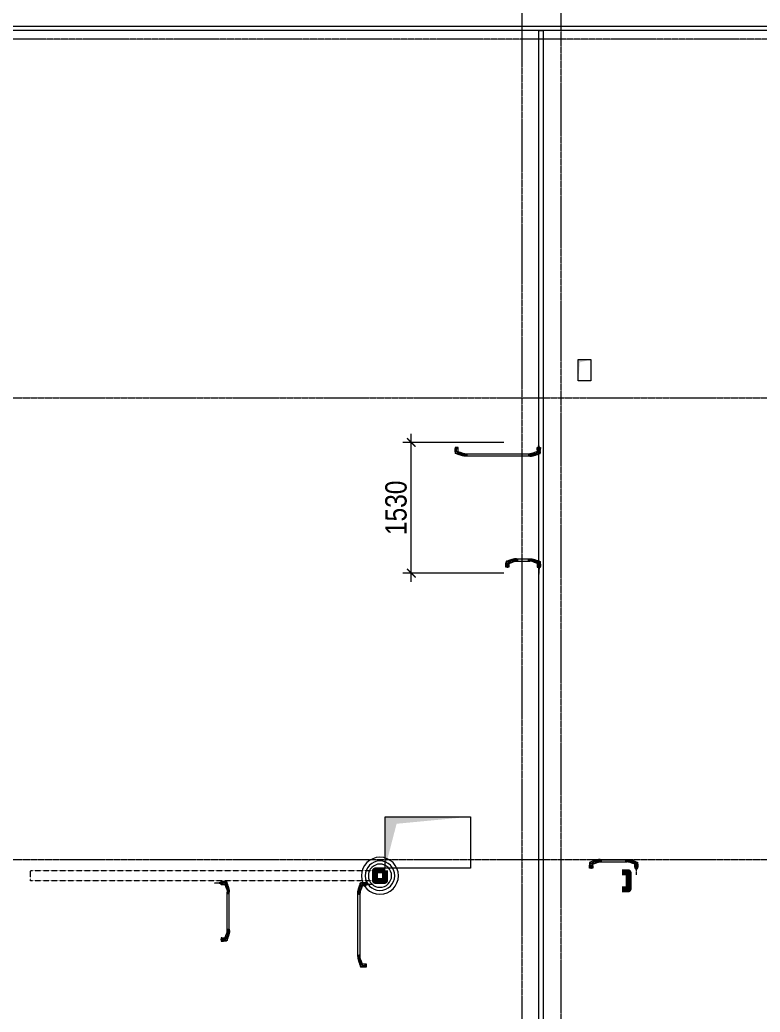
# Model space of a CAD drawing. Header units: millimetres. Extents: x -231292 to 573618, y -153144 to 564035.
# Drawn here: x -182050 to -173385, y 244309 to 255920 of the extents above; entities that cross this region are included whole.
import ezdxf

# ---------------------------------------------------------------- set-up
doc = ezdxf.new("R2010")
doc.units = ezdxf.units.MM
for name, pattern in [('( Hidden )', [0.375, 0.25, -0.125]), ('CENTER2', [28.575, 19.05, -3.175, 3.175, -3.175]), ('CENTERLINE', [30, 12, -1.5, 3, -1.5, 12]), ('HIDDEN', [9.525, 6.35, -3.175])]:
    doc.linetypes.add(name, pattern=pattern)
doc.layers.get('0').update_dxf_attribs({"color": 250})
doc.layers.get('Defpoints').update_dxf_attribs({"color": 250})
for name, color, linetype, lineweight in [('АР_Двери_внутренние_антипаника', 250, 'Continuous', 0), ('АР_Колонны', 250, 'Continuous', 35), ('АР_Стены кирпич_над проемом', 250, 'Continuous', 20), ('ВК_Шахты', 5, 'Continuous', 9), ('ДШ_КР', 130, 'Continuous', 35), ('КМ_Фахверки', 250, 'Continuous', 80), ('ОВ_Шахты_блок 4.1', 250, 'Continuous', 5), ('РД_Оси_100', 250, 'Continuous', 0)]:
    doc.layers.add(name, color=color, linetype=linetype, lineweight=lineweight)
doc.layers.add('АР_Делит', color=250, linetype='Continuous', lineweight=0, plot=False)
doc.styles.add('style1', font='ARIALN.TTF')
doc.dimstyles.new('Dim100_ареал', dxfattribs={"dimscale": 100, "dimtxt": 2.5, "dimasz": 1, "dimexe": 1, "dimexo": 1, "dimgap": 0.5, "dimtad": 1, "dimzin": 12, "dimdsep": 46, "dimtxsty": 'style1', "dimblk": 'ARCHTICK', "dimcen": 1, "dimdle": 1, "dimclrd": 256, "dimclre": 256, "dimaunit": 1, "dimadec": 0, "dimazin": 3, "dimtfac": 1, "dimtmove": 1, "dimatfit": 3, "dimldrblk": 'OPEN30', "dimfxl": 2, "dimfxlon": 1, "dimtolj": 1, "dimtzin": 0, "dimlwd": 9, "dimlwe": 9, "dimarcsym": 0})

# ---------------------------------------------------------------- blocks, each defined once
blk = doc.blocks.new('СОШ_2200_АР_ОСИ_М100_28.05.24')
at = {"layer": 'РД_Оси_100', "linetype": 'CENTER2'}
for p, q in [((-5954.958, 96300), (119910, 96300)), ((-5954.958, 90900), (119910, 90900))]:
    blk.add_line(p, q, dxfattribs=at)
for points in [[(45530, 139938.679), (45600, 139538.679), (45600, -6163.457)], [(46060, -6163.105), (46060, 139538.679), (46130, 139938.679)], [(119910, 100350), (119410, 100500), (-5454.958, 100500), (-5954.958, 100350)]]:
    blk.add_lwpolyline(points, dxfattribs=at)
blk = doc.blocks.new('otv')
at = {"linetype": 'Continuous'}
blk.add_lwpolyline([(0, -1), (0, 0), (1, 0), (1, -1)], close=True, dxfattribs=at)
blk.add_solid([(0, -1), (0, 0), (0.135, -0.137), (1, 0)], dxfattribs=at)
blk = doc.blocks.new('Ф_пеноблок 200')
at = {"layer": 'КМ_Фахверки'}
blk.add_lwpolyline([(0, -75), (0, 0), (200, 0), (200, -75)], dxfattribs=at)
blk = doc.blocks.new('_ArchTick')
at = {"color": 0, "linetype": 'ByBlock', "const_width": 0.15}
blk.add_lwpolyline([(-0.5, -0.5), (0.5, 0.5)], dxfattribs=at)
blk = doc.blocks.new('*D717')
at = {"layer": 'Defpoints', "color": 0, "transparency": 16777216}
for p in [(-177468, 250975), (-176285, 250975), (-176285, 249445)]:
    blk.add_point(p, dxfattribs=at)
at = {"layer": 'АР_Делит', "lineweight": 9, "transparency": 16777216}
for p, q in [((-177468, 249345), (-177468, 251075)), ((-176385, 250975), (-177568, 250975)), ((-176385, 249445), (-177568, 249445))]:
    blk.add_line(p, q, dxfattribs=at)
at = {"layer": 'АР_Делит', "lineweight": 9, "transparency": 16777216, "xscale": 100, "yscale": 100, "zscale": 100}
for p, rotation in [((-177468, 250975), 90), ((-177468, 249445), 270)]:
    blk.add_blockref('_ArchTick', p, dxfattribs=dict(at, rotation=rotation))
at = {"layer": 'АР_Делит', "color": 0, "transparency": 16777216, "insert": (-177646, 250210), "char_height": 250, "attachment_point": 5, "rotation": 90, "style": 'style1'}
blk.add_mtext('\\A1;1530', dxfattribs=at)
blk = doc.blocks.new('_Open30')
at = {"color": 0, "linetype": 'ByBlock', "lineweight": -2}
for p, q in [((-1, 0.27), (0, 0)), ((0, 0), (-1, -0.27)), ((0, 0), (-1, 0))]:
    blk.add_line(p, q, dxfattribs=at)
blk = doc.blocks.new('UUNEW01NEW00')
at = {"layer": 'АР_Двери_внутренние_антипаника', "color": 1, "linetype": 'Continuous'}
for p, q in [((-9.3, 0.2), (-14.4, -1.5)), ((-9.2, 0.8), (-9.3, 0.2)), ((-9.3, -0.1), (-9.3, 0.2)), ((-9.2, 0.2), (-9.3, 0.2)), ((-9.1, 1), (-9.2, 0.8)), ((-8.9, 0.5), (-9.2, 0.2)), ((-9.1, 19.3), (-8.9, 19.4)), ((-9.1, 19.3), (-9, 18.8)), ((-9, 1.2), (-9.1, 1)), ((-9, 18.8), (-8.8, 18.6)), ((-8.8, 1.3), (-9, 1.2)), ((-8.9, 19.4), (-8.5, 19.5)), ((-8.7, 0.8), (-8.9, 0.5)), ((-8.8, 18.6), (-8.6, 18.4)), ((-8.6, 0.9), (-8.7, 0.8)), ((-8.6, 18.4), (-8.4, 18.2)), ((-8.6, 1), (-8.6, 0.9)), ((-8.5, 1), (-8.6, 1)), ((-8.5, 19.5), (-8.2, 19.5)), ((-8.4, 0.8), (-8.5, 1.5)), ((-8.4, 1.3), (-8.5, 1)), ((-8.4, 18.2), (-8.1, 18.1)), ((-8.4, 1.4), (-8.4, 0.4)), ((-8.3, 0.5), (-8.4, 0.8)), ((-8.4, 0.4), (-8.4, -0.4)), ((-8.4, 0.4), (-8.3, 0.4)), ((-8.1, 0.2), (-8.3, 0.5)), ((-8.2, 19.5), (-7.8, 19.6)), ((-8.1, 18.1), (-7.6, 18)), ((-7.8, 0.1), (-8.1, 0.2)), ((-7.8, 19.6), (-7.5, 19.6)), ((-7.4, 0), (-7.8, 0.1)), ((-7.5, 18.3), (-7.6, 18.2)), ((-7.6, 18.2), (-7.6, 18)), ((-7.6, 18), (-7.6, 16.2)), ((-7.6, 16.2), (-7.6, 14.1)), ((-7.6, 14.1), (-7.6, 12.2)), ((-7.6, 12.2), (-7.6, 9.8)), ((-7.6, 9.8), (-7.6, 7.8)), ((-7.6, 7.8), (-7.6, 6.2)), ((-7.6, 6.2), (-7.6, 4.7)), ((-7.6, 4.7), (-7.5, 3.2)), ((-7.5, 19.6), (-7.1, 19.6)), ((-7.4, 18.3), (-7.5, 18.3)), ((-7.5, 3.2), (-7.5, 1.6)), ((-7.5, 1.6), (-7.4, 0)), ((-7.5, 0), (-7.5, 0)), ((-7.5, 0), (-7.3, 0)), ((-7.3, 18.3), (-7.4, 18.3)), ((-7.4, 0), (7.4, 0)), ((-7.2, 18.3), (-7.3, 18.3)), ((-7.3, 0), (7.3, 0)), ((-7.1, 18.3), (-7.2, 18.3)), ((-7.1, 24), (-7.1, 19.6)), ((-7.1, 19.6), (7.1, 19.6)), ((-7.1, 19.6), (-7.1, 18.3)), ((7.1, 18.3), (-7.1, 18.3)), ((-3.5, 16), (-4.6, 16.4)), ((-4.6, 16.4), (-4.6, 16.3)), ((-3.5, 15.9), (-4.6, 16.3)), ((-4.6, 16.3), (-3.8, 14.8)), ((-3.8, 14.8), (-3.3, 14.8)), ((-3, 14.7), (-3.8, 14.7)), ((-3.8, 14.7), (-3.8, 14.6)), ((-3, 14.6), (-3.8, 14.6)), ((-3.8, 14.6), (-3.8, 13.7)), ((-3.8, 13.7), (-3, 13.7)), ((-3.3, 14.8), (-3.6, 15.5)), ((-3.6, 15.5), (-2.7, 15.3)), ((-3.3, 14.9), (-3.6, 15.5)), ((-2.3, 15.7), (-3.5, 16)), ((-2.3, 15.6), (-3.5, 15.9)), ((-3.1, 14.4), (-3.4, 14.4)), ((-3.4, 14.4), (-3.4, 13.9)), ((-3.4, 14), (-3.1, 14)), ((-3.4, 13.9), (-3.1, 13.9)), ((-3.3, 14.9), (-3.3, 14.8)), ((-3, 14.4), (-3.1, 14.4)), ((-3.1, 14), (-3.1, 13.9)), ((-3.1, 14), (-3, 14)), ((-3.1, 13.9), (-3, 13.9)), ((-3, 14.7), (-3, 14.6)), ((-2.9, 14.7), (-3, 14.7)), ((-2.9, 14.6), (-3, 14.6)), ((-2.9, 14.4), (-3, 14.4)), ((-3, 14.4), (-3, 14.4)), ((-3, 14.4), (-3, 14.4)), ((-3, 14), (-3, 14)), ((-3, 14), (-3, 14)), ((-3, 14), (-2.9, 14)), ((-3, 13.9), (-3, 13.9)), ((-3, 13.9), (-3, 13.9)), ((-3, 13.9), (-2.9, 13.9)), ((-3, 13.7), (-2.9, 13.7)), ((-2.8, 14.7), (-2.9, 14.7)), ((-2.9, 14.7), (-2.9, 14.7)), ((-2.8, 14.5), (-2.9, 14.6)), ((-2.9, 14.6), (-2.9, 14.6)), ((-2.9, 14.3), (-2.9, 14.4)), ((-2.9, 14.3), (-2.9, 14.3)), ((-2.9, 14.3), (-2.9, 14.3)), ((-2.9, 14.3), (-2.9, 14.3)), ((-2.9, 14), (-2.9, 14.3)), ((-2.9, 14.1), (-2.9, 14)), ((-2.9, 14), (-2.9, 14.1)), ((-2.9, 14.1), (-2.9, 14.1)), ((-2.9, 14.1), (-2.9, 14.1)), ((-2.9, 14.1), (-2.9, 14.1)), ((-2.9, 14), (-2.9, 14)), ((-2.9, 13.9), (-2.9, 14)), ((-2.9, 14), (-2.9, 14)), ((-2.9, 14), (-2.9, 14)), ((-2.9, 13.9), (-2.9, 13.9)), ((-2.9, 13.9), (-2.9, 13.9)), ((-2.9, 13.7), (-2.8, 13.7)), ((-2.7, 14.6), (-2.8, 14.7)), ((-2.7, 14.5), (-2.8, 14.5)), ((-2.8, 13.7), (-2.8, 13.8)), ((-2.8, 13.8), (-2.7, 13.8)), ((-2.7, 15.3), (-1.7, 15.1)), ((-2.6, 14.6), (-2.7, 14.6)), ((-2.6, 14.5), (-2.7, 14.5)), ((-2.7, 13.8), (-2.6, 13.8)), ((-2.6, 14.5), (-2.6, 14.6)), ((-2.6, 14.6), (-2.6, 14.6)), ((-2.6, 14.4), (-2.6, 14.5)), ((-2.5, 14.5), (-2.6, 14.5)), ((-2.5, 14.4), (-2.6, 14.4)), ((-2.6, 14.4), (-2.6, 14.4)), ((-2.6, 13.8), (-2.6, 13.9)), ((-2.6, 13.9), (-2.5, 13.9)), ((-2.5, 14.4), (-2.5, 14.5)), ((-2.5, 14.4), (-2.5, 14.3)), ((-2.5, 14.3), (-2.5, 14.4)), ((-2.5, 14), (-2.5, 14.3)), ((-2.5, 13.9), (-2.5, 14)), ((-1, 15.5), (-2.3, 15.7)), ((-1, 15.4), (-2.3, 15.6)), ((-2.2, 14.5), (-2.3, 14.5)), ((-2.3, 14.5), (-2.3, 14.4)), ((-2.3, 14.4), (-2.3, 14.3)), ((-2.2, 14.4), (-2.3, 14.4)), ((-2.3, 14.4), (-2.3, 14.3)), ((-2.3, 14.3), (-2.3, 14)), ((-2.3, 14), (-2.3, 13.9)), ((-2.3, 13.9), (-2.3, 13.9)), ((-2.3, 13.9), (-2.2, 13.8)), ((-2.1, 14.6), (-2.2, 14.6)), ((-2.2, 14.6), (-2.2, 14.5)), ((-2.1, 14.5), (-2.2, 14.5)), ((-2.2, 14.5), (-2.2, 14.4)), ((-2.2, 13.8), (-2.2, 13.8)), ((-2.2, 13.8), (-2.1, 13.8)), ((-2, 14.7), (-2.1, 14.6)), ((-2, 14.6), (-2.1, 14.5)), ((-2.1, 14.6), (-2.1, 14.6)), ((-2.1, 14.5), (-2.1, 14.5)), ((-2.1, 13.8), (-2, 13.7)), ((-1.9, 14.7), (-2, 14.7)), ((-1.9, 14.6), (-2, 14.6)), ((-2, 13.7), (-2, 13.7)), ((-2, 13.7), (-1.9, 13.7)), ((-1.8, 14.7), (-1.9, 14.7)), ((-1.8, 14.6), (-1.9, 14.6)), ((-1.8, 14.4), (-1.9, 14.4)), ((-1.9, 14.4), (-1.9, 14.3)), ((-1.9, 14.3), (-1.9, 14)), ((-1.9, 14.3), (-1.9, 14.3)), ((-1.9, 14.3), (-1.9, 14.3)), ((-1.9, 14.3), (-1.9, 14.3)), ((-1.9, 14.1), (-1.9, 14.1)), ((-1.9, 14.1), (-1.9, 14.1)), ((-1.9, 14.1), (-1.9, 14.1)), ((-1.9, 14.1), (-1.8, 14)), ((-1.9, 14), (-1.9, 14)), ((-1.9, 14), (-1.9, 14)), ((-1.9, 14), (-1.9, 13.9)), ((-1.9, 13.9), (-1.8, 13.9)), ((-1.9, 13.7), (-1.8, 13.7)), ((-1.8, 14.7), (-1.8, 14.6)), ((-1.5, 14.7), (-1.8, 14.7)), ((-1.5, 14.6), (-1.8, 14.6)), ((-1.7, 14.4), (-1.8, 14.4)), ((-1.8, 14.4), (-1.8, 14.4)), ((-1.8, 14.4), (-1.8, 14.4)), ((-1.8, 14), (-1.8, 14)), ((-1.8, 14), (-1.8, 14)), ((-1.8, 14), (-1.7, 14)), ((-1.8, 13.9), (-1.8, 13.9)), ((-1.8, 13.9), (-1.8, 13.9)), ((-1.8, 13.9), (-1.7, 13.9)), ((-1.8, 13.7), (-1.5, 13.7)), ((-1.7, 15.1), (-0.7, 15)), ((-1.7, 14.4), (-1.7, 14.4)), ((-1.6, 14.4), (-1.7, 14.4)), ((-1.7, 14), (-1.7, 13.9)), ((-1.7, 14), (-1.7, 14)), ((-1.7, 14), (-1.6, 14)), ((-1.7, 13.9), (-1.6, 13.9)), ((-1.7, 13.9), (-1.7, 13.9)), ((-1.5, 14.4), (-1.6, 14.4)), ((-1.6, 14.4), (-1.6, 14.4)), ((-1.6, 14), (-1.6, 13.9)), ((-1.6, 14), (-1.6, 14)), ((-1.6, 14), (-1.5, 14)), ((-1.6, 13.9), (-1.6, 13.9)), ((-1.6, 13.9), (-1.5, 13.9)), ((-1.5, 14.7), (-1.5, 14.6)), ((-1.4, 14.7), (-1.5, 14.7)), ((-1.4, 14.6), (-1.5, 14.6)), ((-1.4, 14.3), (-1.5, 14.4)), ((-1.5, 14.4), (-1.5, 14.4)), ((-1.5, 14.4), (-1.5, 14.4)), ((-1.5, 14), (-1.4, 14.1)), ((-1.5, 14), (-1.5, 14)), ((-1.5, 14), (-1.5, 14)), ((-1.5, 14), (-1.5, 14)), ((-1.5, 13.9), (-1.5, 13.9)), ((-1.5, 13.9), (-1.5, 13.9)), ((-1.5, 13.9), (-1.5, 13.9)), ((-1.5, 13.9), (-1.4, 13.9)), ((-1.5, 13.7), (-1.4, 13.7)), ((-1.3, 14.7), (-1.4, 14.7)), ((-1.3, 14.6), (-1.4, 14.6)), ((-1.4, 14.3), (-1.4, 14.3)), ((-1.4, 14.3), (-1.4, 14.3)), ((-1.4, 14.3), (-1.4, 14.3)), ((-1.4, 14), (-1.4, 14.3)), ((-1.4, 14.1), (-1.4, 14)), ((-1.4, 14.1), (-1.4, 14.1)), ((-1.4, 14.1), (-1.4, 14.1)), ((-1.4, 14.1), (-1.4, 14.1)), ((-1.4, 13.9), (-1.4, 14)), ((-1.4, 14), (-1.4, 14)), ((-1.4, 14), (-1.4, 14)), ((-1.4, 13.7), (-1.3, 13.7)), ((-1.2, 14.6), (-1.3, 14.7)), ((-1.3, 14.7), (-1.3, 14.7)), ((-1.3, 14.5), (-1.3, 14.6)), ((-1.2, 14.5), (-1.3, 14.5)), ((-1.3, 13.7), (-1.2, 13.8)), ((-1.1, 14.6), (-1.2, 14.6)), ((-1.1, 14.5), (-1.2, 14.5)), ((-1.2, 13.8), (-1.2, 13.8)), ((-1.2, 13.8), (-1.1, 13.8)), ((-1.1, 14.5), (-1.1, 14.6)), ((-1.1, 14.6), (-1.1, 14.6)), ((-1.1, 14.4), (-1.1, 14.5)), ((-1, 14.5), (-1.1, 14.5)), ((-1, 14.4), (-1.1, 14.4)), ((-1.1, 14.4), (-1.1, 14.4)), ((-1.1, 13.8), (-1.1, 13.9)), ((-1.1, 13.9), (-1, 13.9)), ((0, 16.5), (-1, 15.5)), ((0, 16.4), (-1, 15.4)), ((-1, 15.5), (-1, 15.4)), ((-1, 14.4), (-1, 14.5)), ((-1, 14.3), (-1, 14.4)), ((-1, 14.4), (-1, 14.3)), ((-1, 14), (-1, 14.3)), ((-1, 13.9), (-1, 14)), ((0, 14.7), (-0.8, 14.7)), ((-0.8, 14.7), (-0.8, 14.6)), ((0, 14.6), (-0.8, 14.6)), ((-0.8, 14.6), (-0.8, 13.7)), ((-0.8, 13.7), (-0.4, 13.7)), ((-0.7, 15), (0, 15.7)), ((-0.1, 14.4), (-0.4, 14.4)), ((-0.4, 14.4), (-0.4, 14.2)), ((-0.4, 14.3), (-0.1, 14.3)), ((-0.4, 14.2), (-0.1, 14.2)), ((-0.4, 14.1), (-0.2, 14.1)), ((-0.4, 13.7), (-0.4, 14.1)), ((-0.2, 14.1), (0, 13.7)), ((0, 14.4), (-0.1, 14.4)), ((-0.1, 14.4), (-0.1, 14.4)), ((-0.1, 14.4), (-0.1, 14.4)), ((-0.1, 14.3), (-0.1, 14.2)), ((-0.1, 14.3), (-0.1, 14.3)), ((-0.1, 14.3), (-0.1, 14.3)), ((-0.1, 14.3), (0, 14.3)), ((-0.1, 14.2), (-0.1, 14.2)), ((-0.1, 14.2), (-0.1, 14.2)), ((-0.1, 14.2), (0, 14.2)), ((0, 16.5), (0, 16.4)), ((1, 15.5), (0, 16.5)), ((1, 15.4), (0, 16.4)), ((0, 15.7), (0.7, 15)), ((0, 14.7), (0, 14.6)), ((0.1, 14.7), (0, 14.7)), ((0.1, 14.6), (0, 14.6)), ((0, 14.3), (0, 14.4)), ((0, 14.4), (0, 14.4)), ((0, 14.3), (0, 14.4)), ((0, 14.4), (0, 14.4)), ((0, 14.4), (0, 14.4)), ((0, 14.4), (0, 14.4)), ((0, 14.4), (0, 14.4)), ((0, 14.3), (0, 14.3)), ((0, 14.3), (0, 14.3)), ((0, 14.3), (0, 14.3)), ((0, 14.2), (0, 14.3)), ((0, 14.3), (0, 14.3)), ((0, 14.3), (0, 14.3)), ((0, 14.3), (0, 14.3)), ((0, 14.2), (0, 14.2)), ((0, 14.2), (0, 14.2)), ((0, 13.7), (0.5, 13.7)), ((0.2, 14.7), (0.1, 14.7)), ((0.2, 14.6), (0.1, 14.6)), ((0.3, 14.6), (0.2, 14.7)), ((0.2, 14.7), (0.2, 14.7)), ((0.2, 14.5), (0.2, 14.6)), ((0.3, 14.5), (0.2, 14.5)), ((0.5, 13.7), (0.2, 14.1)), ((0.2, 14.1), (0.3, 14.1)), ((0.4, 14.6), (0.3, 14.6)), ((0.4, 14.5), (0.3, 14.5)), ((0.3, 14.1), (0.4, 14.2)), ((0.3, 14.1), (0.3, 14.1)), ((0.5, 13.8), (0.3, 14.1)), ((0.4, 14.5), (0.4, 14.6)), ((0.4, 14.6), (0.4, 14.6)), ((0.4, 14.4), (0.4, 14.5)), ((0.4, 14.4), (0.4, 14.5)), ((0.4, 14.5), (0.4, 14.5)), ((0.4, 14.3), (0.4, 14.4)), ((0.4, 14.4), (0.4, 14.4)), ((0.4, 14.4), (0.4, 14.4)), ((0.4, 14.2), (0.4, 14.3)), ((0.4, 14.3), (0.4, 14.3)), ((0.4, 14.2), (0.4, 14.2)), ((0.5, 13.8), (0.5, 13.7)), ((0.7, 15), (1.7, 15.1)), ((0.7, 14.7), (0.7, 14.6)), ((1.4, 14.7), (0.7, 14.7)), ((1.4, 14.6), (0.7, 14.6)), ((0.7, 14.6), (0.7, 13.7)), ((0.7, 13.7), (1.1, 13.7)), ((2.3, 15.7), (1, 15.5)), ((2.3, 15.6), (1, 15.4)), ((1, 15.5), (1, 15.4)), ((1.1, 13.7), (1.1, 14.3)), ((1.1, 14.3), (1.2, 14.3)), ((1.2, 14.3), (1.5, 13.7)), ((1.4, 14.7), (1.4, 14.6)), ((1.6, 14.2), (1.4, 14.7)), ((1.6, 14.1), (1.4, 14.6)), ((1.5, 13.7), (1.8, 13.7)), ((1.6, 14.2), (1.6, 14.1)), ((1.7, 14.2), (1.6, 14.2)), ((1.7, 14.1), (1.6, 14.1)), ((1.7, 15.1), (2.7, 15.3)), ((1.9, 14.7), (1.7, 14.2)), ((1.9, 14.6), (1.7, 14.1)), ((1.7, 14.2), (1.7, 14.1)), ((1.8, 13.7), (2, 14.3)), ((1.9, 14.7), (1.9, 14.6)), ((2.5, 14.7), (1.9, 14.7)), ((2.5, 14.6), (1.9, 14.6)), ((2, 14.3), (2.2, 14.3)), ((2.2, 14.3), (2.2, 13.7)), ((2.2, 13.7), (2.5, 13.7)), ((3.5, 16), (2.3, 15.7)), ((3.5, 15.9), (2.3, 15.6)), ((2.5, 14.7), (2.5, 14.6)), ((2.5, 13.7), (2.5, 14.6)), ((2.7, 15.3), (3.6, 15.5)), ((3.1, 14.7), (2.7, 13.8)), ((3.1, 14.6), (2.7, 13.7)), ((2.7, 13.8), (2.7, 13.7)), ((2.7, 13.7), (3.2, 13.7)), ((3.1, 14.7), (3.1, 14.6)), ((3.9, 14.7), (3.1, 14.7)), ((3.9, 14.6), (3.1, 14.6)), ((3.2, 13.7), (3.2, 13.9)), ((3.2, 13.9), (3.8, 13.9)), ((3.6, 15.5), (3.3, 14.8)), ((3.6, 15.5), (3.3, 14.9)), ((3.3, 14.9), (3.3, 14.8)), ((3.3, 14.8), (3.8, 14.8)), ((3.4, 14.3), (3.3, 14)), ((3.3, 14.1), (3.7, 14.1)), ((3.3, 14), (3.7, 14)), ((3.6, 14.3), (3.4, 14.3)), ((4.6, 16.4), (3.5, 16)), ((4.6, 16.3), (3.5, 15.9)), ((3.7, 14), (3.6, 14.3)), ((3.8, 14.8), (4.6, 16.3)), ((3.8, 13.9), (3.8, 13.7)), ((3.8, 13.7), (4.2, 13.7)), ((3.9, 14.7), (3.9, 14.6)), ((4.2, 13.8), (3.9, 14.7)), ((4.2, 13.7), (3.9, 14.6)), ((4.2, 13.8), (4.2, 13.7)), ((4.6, 16.4), (4.6, 16.3)), ((6.7, -9.4), (7.3, 0)), ((7.1, 19.6), (7.1, 24)), ((7.1, 19.6), (7.1, 18.3)), ((7.1, 19.6), (7.5, 19.6)), ((7.2, 18.3), (7.1, 18.3)), ((7.3, 18.3), (7.2, 18.3)), ((7.5, 18.3), (7.3, 18.3)), ((7.4, 0), (7.5, 2)), ((7.8, 0.1), (7.4, 0)), ((7.5, 19.6), (7.8, 19.6)), ((7.6, 18.2), (7.5, 18.3)), ((7.5, 2), (7.6, 4)), ((7.6, 18), (7.6, 18.2)), ((7.6, 18), (8.1, 18.1)), ((7.6, 16.2), (7.6, 18)), ((7.6, 14.2), (7.6, 16.2)), ((7.6, 12.3), (7.6, 14.2)), ((7.6, 9.9), (7.6, 12.3)), ((7.6, 8), (7.6, 9.9)), ((7.6, 5.9), (7.6, 8)), ((7.6, 4), (7.6, 5.9)), ((7.8, 19.6), (8.2, 19.5)), ((8.1, 0.2), (7.8, 0.1)), ((8.1, 18.1), (8.4, 18.2)), ((8.3, 0.5), (8.1, 0.2)), ((8.2, 19.5), (8.5, 19.5)), ((8.4, 0.8), (8.3, 0.5)), ((8.4, 18.2), (8.6, 18.4)), ((8.5, 19.5), (8.9, 19.4)), ((8.6, 18.4), (8.8, 18.6)), ((8.8, 18.6), (9, 18.8)), ((8.9, 19.4), (9.1, 19.3)), ((9, 18.8), (9.1, 19.3)), ((-52.5, -11.9), (-52.5, -19.8)), ((-52.5, -19.8), (-52.5, -25.1)), ((-52.5, -25.1), (-47.5, -25.1)), ((-47.5, -11.9), (-47.5, -19.8)), ((-47.5, -11.9), (-47.5, -11.9)), ((-47.5, -19.8), (-46, -19.6)), ((-45.9, -19.8), (-47.5, -19.8)), ((-47.5, -19.8), (-47.5, -25.1)), ((-46, -19.6), (-44.5, -19.2)), ((-44.3, -19.8), (-45.9, -19.8)), ((-43.1, -11.4), (-44.5, -11.6)), ((-44.5, -19.2), (-42.9, -18.5)), ((-42.5, -19.7), (-44.3, -19.8)), ((-41.6, -11.2), (-43.1, -11.4)), ((-42.9, -18.5), (-41.3, -17.7)), ((-40.6, -19.6), (-42.5, -19.7)), ((-39.3, -10.7), (-41.6, -11.2)), ((-41.3, -17.7), (-39, -16.7)), ((-37.8, -19.2), (-40.6, -19.6)), ((-36.7, -9.9), (-39.3, -10.7)), ((-39, -16.7), (-36.4, -15.7)), ((-34.9, -18.5), (-37.8, -19.2)), ((-33.8, -8.9), (-36.7, -9.9)), ((-36.4, -15.7), (-33.5, -14.5)), ((-31.9, -17.6), (-34.9, -18.5)), ((-30.7, -7.7), (-33.8, -8.9)), ((-33.5, -14.5), (-30.3, -13.4)), ((-28.7, -16.6), (-31.9, -17.6)), ((-27.2, -6.3), (-30.7, -7.7)), ((-30.3, -13.4), (-26.8, -12.1)), ((-25.2, -15.3), (-28.7, -16.6)), ((-23.3, -4.8), (-27.2, -6.3)), ((-26.8, -12.1), (-22.9, -10.9)), ((-21.4, -13.9), (-25.2, -15.3)), ((-19.1, -3.2), (-23.3, -4.8)), ((-22.9, -10.9), (-18.7, -9.6)), ((-17.3, -12.4), (-21.4, -13.9)), ((-14.4, -1.5), (-19.1, -3.2)), ((-18.7, -9.6), (-14, -8.2)), ((-12.8, -10.8), (-17.3, -12.4)), ((-14, -8.2), (-8.8, -6.6)), ((-7.8, -9.1), (-12.8, -10.8)), ((-9, -3.8), (-9.3, -0.1)), ((-8.8, -6.6), (-9, -3.8)), ((-8.8, -6.6), (-8.8, -6.6)), ((-8.8, -7.3), (-8.8, -6.6)), ((-8.8, -6.6), (-8.7, -6.6)), ((-8.5, -8.1), (-8.8, -7.3)), ((-8.7, -6.6), (-8.6, -6.6)), ((-8.6, -6.6), (-8.4, -6.7)), ((-8.2, -8.7), (-8.5, -8.1)), ((-8.4, -0.4), (-8.3, -0.9)), ((-8.4, -6.7), (-8.1, -6.7)), ((-8.3, -0.9), (-8.3, -1.1)), ((-8.3, -1.1), (-8.3, -1.1)), ((-8.3, -1.2), (-8.2, -1.2)), ((-8.2, -1.2), (-8.2, -1.2)), ((-8.2, -1.2), (-8.2, -1.5)), ((-8.2, -1.5), (-8.2, -1.5)), ((-7.8, -9.1), (-8.2, -8.7)), ((-8.1, -6.7), (-8, -6.6)), ((-8, -7.1), (-8.1, -6.7)), ((-8.1, -6.7), (-8.1, -6.7)), ((-8, -6.6), (-8, -6.6)), ((-8, -6.6), (-7.9, -6.6)), ((-7.6, -7.6), (-8, -7.1)), ((-7.8, -6.9), (-7.9, -6.6)), ((-7.9, -6.6), (-7.9, -6.7)), ((-7.9, -6.7), (-7.9, -6.6)), ((-7.5, -7.2), (-7.8, -6.9)), ((-7.4, -8.9), (-7.8, -9.1)), ((-7.2, -8), (-7.6, -7.6)), ((-7.2, -7.4), (-7.5, -7.2)), ((-7.1, -8.7), (-7.4, -8.9)), ((-7.3, 0), (-7.2, -1.7)), ((-7.2, -1.7), (-7.2, -3.1)), ((-7.2, -3.1), (-7.1, -4.5)), ((-6.9, -7.4), (-7.2, -7.4)), ((-6.7, -8.2), (-7.2, -8)), ((-7.1, -4.5), (-7, -6)), ((-6.7, -8.2), (-7.1, -8.7)), ((-7, -6), (-6.9, -7.4)), ((-6.9, -7.4), (-6.8, -7.5)), ((-6.8, -7.5), (-6.8, -7.5)), ((-6.8, -7.5), (-6.8, -7.6)), ((-6.8, -7.6), (-6.8, -7.6)), ((-6.8, -7.6), (-6.8, -7.6)), ((-6.8, -7.6), (-6.8, -7.6)), ((-6.8, -7.6), (-6.8, -7.6)), ((-6.8, -7.6), (-6.8, -7.6)), ((-6.8, -7.6), (-6.8, -7.6)), ((-6.8, -7.6), (-6.8, -7.6)), ((-6.8, -7.6), (-6.8, -7.6)), ((-6.8, -7.6), (-6.8, -7.6)), ((-6.8, -7.6), (-6.8, -7.6)), ((-6.8, -7.6), (-6.8, -7.6)), ((-6.8, -7.6), (-6.8, -7.6)), ((-6.8, -7.6), (-6.8, -7.6)), ((-6.8, -7.6), (-6.7, -7.8)), ((-6.7, -7.8), (-6.6, -8)), ((-6.6, -8), (-6.7, -8.1)), ((-6.7, -8.1), (-6.7, -8.2)), ((-6.7, -8.2), (5.6, -10.6)), ((5.6, -10.6), (6.3, -10)), ((5.6, -10.6), (6, -10.6)), ((6, -10.6), (6.3, -10.5)), ((6.3, -10), (6.6, -9.7)), ((6.3, -10.5), (6.4, -10.5)), ((6.6, -9.7), (6.7, -9.4)), ((6.7, -9.4), (7.1, -9.3)), ((7.1, -9.3), (7.4, -9.1)), ((7.4, -9.1), (7.6, -8.9)), ((8.3, -0.4), (8.3, -0.3))]:
    blk.add_line(p, q, dxfattribs=at)
at = {"layer": 'АР_Двери_внутренние_антипаника', "color": 40, "linetype": 'Continuous'}
for p, q in [((-8.8, 1.3), (-13.2, -0.1)), ((-9.1, 24), (9.1, 24)), ((-9.1, 19.3), (-9.1, 24)), ((-9, 18.2), (-9.1, 19.3)), ((-9, 17.1), (-9, 18.2)), ((-8.5, 1.5), (-9, 17.1)), ((-8.5, 1.5), (-8.8, 1.3)), ((8.3, 0.5), (8, -3.9)), ((9.1, 24), (9.1, 19.3)), ((-53, -19.5), (-53, -12.4)), ((-53, -24.6), (-53, -19.5)), ((-47.5, -11.9), (-52.5, -11.9)), ((-52.5, -25.1), (-47.5, -25.1)), ((-47.5, -11.9), (-46.3, -11.8)), ((-47.5, -25.1), (-45.1, -25)), ((-45.1, -11.7), (-46.3, -11.8)), ((-44.4, -11.5), (-45.1, -11.7)), ((-45.1, -25), (-44.1, -24.9)), ((-42.2, -11), (-44.4, -11.6)), ((-44.1, -24.9), (-43.6, -24.9)), ((-43.6, -24.9), (-43, -24.8)), ((-43, -24.8), (-42.4, -24.8)), ((-42.4, -24.8), (-41.8, -24.7)), ((-40, -10.4), (-42.2, -11)), ((-41.8, -24.7), (-41.1, -24.6)), ((-41.1, -24.6), (-39.3, -24.3)), ((-38, -9.7), (-40, -10.4)), ((-39.3, -24.3), (-37.6, -23.9)), ((-36.1, -9), (-38, -9.7)), ((-37.6, -23.9), (-36.2, -23.6)), ((-36.2, -23.6), (-35.1, -23.3)), ((-34.2, -8.3), (-36.1, -9)), ((-35.1, -23.3), (-34.2, -23.1)), ((-32.1, -7.5), (-34.2, -8.3)), ((-34.2, -23.1), (-33.1, -22.8)), ((-33.1, -22.8), (-31.7, -22.5)), ((-30.3, -6.7), (-32.1, -7.5)), ((-31.7, -22.5), (-30.1, -22)), ((-28.2, -5.9), (-30.3, -6.7)), ((-30.1, -22), (-28.2, -21.5)), ((-25.9, -4.9), (-28.2, -5.9)), ((-28.2, -21.5), (-26, -20.8)), ((-26, -20.8), (-23.3, -20)), ((-23.3, -3.9), (-25.9, -4.9)), ((-20.4, -2.7), (-23.3, -3.9)), ((-23.3, -20), (-20.2, -19.1)), ((-17, -1.5), (-20.4, -2.7)), ((-20.2, -19.1), (-17.7, -18.3)), ((-17.7, -18.3), (-14.9, -17.4)), ((-13.2, -0.1), (-17, -1.5)), ((-14.9, -17.4), (-11.8, -16.4)), ((-11.8, -16.4), (-8.3, -15.3)), ((-8.3, -15.3), (-4.5, -14.1)), ((-4.5, -14.1), (-0.2, -12.7)), ((-0.2, -12.7), (4.6, -11.2)), ((4.6, -11.2), (5.6, -10.9)), ((5.6, -10.9), (6.4, -10.5)), ((6.4, -10.5), (7.3, -9.6)), ((7.3, -9.6), (7.6, -8.9)), ((7.6, -8.9), (7.7, -8.7)), ((8, -3.9), (7.7, -8.6)), ((7.7, -8.7), (7.7, -8.6))]:
    blk.add_line(p, q, dxfattribs=at)
at = {"layer": 'АР_Двери_внутренние_антипаника', "color": 1, "linetype": 'CENTERLINE'}
blk.add_line((0, 4.4), (0, 26), dxfattribs=at)
at = {"layer": 'АР_Двери_внутренние_антипаника', "color": 1, "linetype": 'HIDDEN'}
for p, q in [((-60.5, -14), (-53, -14)), ((-60.5, -14), (-60.5, -23)), ((-60.5, -23), (-53, -23)), ((-54.5, -17.6), (-54.5, -14.1)), ((-54.5, -14.1), (-53, -14.1)), ((-54.5, -17.6), (-53, -17.6))]:
    blk.add_line(p, q, dxfattribs=at)
at = {"layer": 'АР_Двери_внутренние_антипаника', "color": 1, "linetype": 'Continuous'}
blk.add_arc((490.8, 29.3), 500, 183.30824, 184.12158, dxfattribs=at)
at = {"layer": 'АР_Двери_внутренние_антипаника', "color": 40, "linetype": 'Continuous'}
for centre, radius, start, end in [((-490.9, 27.7), 500, 356.92187, 359.03769), ((-52.5, -12.4), 0.5, 90, 180), ((-52.5, -24.6), 0.5, 180, 270)]:
    blk.add_arc(centre, radius, start, end, dxfattribs=at)
at = {"layer": 'АР_Двери_внутренние_антипаника', "color": 1, "linetype": 'Continuous'}
blk.add_point((0, 0), dxfattribs=at)
blk = doc.blocks.new('66NEW00')
at = {"layer": 'АР_Двери_внутренние_антипаника', "color": 40, "linetype": 'Continuous'}
for p, q in [((9.1, 0), (-9.1, 0)), ((-9.1, 0), (-9.1, -4.7)), ((9.1, -4.7), (9.1, 0)), ((-8.3, -23.5), (-8, -27.9)), ((-8, -27.9), (-7.7, -32.5)), ((-7.7, -32.7), (-7.7, -32.5)), ((-7.6, -32.8), (-7.7, -32.7)), ((-7.3, -33.6), (-7.6, -32.8)), ((-6.4, -34.5), (-7.3, -33.6)), ((-5.6, -34.9), (-6.4, -34.5)), ((-4.6, -35.2), (-5.6, -34.9)), ((0.2, -36.7), (-4.6, -35.2)), ((4.5, -38.1), (0.2, -36.7)), ((8.3, -39.3), (4.5, -38.1)), ((11.8, -40.4), (8.3, -39.3)), ((8.5, -22.4), (9, -6.9)), ((8.5, -22.4), (8.8, -22.7)), ((8.8, -22.7), (13.2, -24.1)), ((9, -5.7), (9.1, -4.7)), ((9, -6.9), (9, -5.7)), ((14.9, -41.4), (11.8, -40.4)), ((13.2, -24.1), (17, -25.5)), ((17.7, -42.3), (14.9, -41.4)), ((17, -25.5), (20.4, -26.7)), ((20.2, -43), (17.7, -42.3)), ((23.3, -44), (20.2, -43)), ((20.4, -26.7), (23.3, -27.9)), ((23.3, -27.9), (25.9, -28.9)), ((26, -44.8), (23.3, -44)), ((25.9, -28.9), (28.2, -29.9)), ((28.2, -45.4), (26, -44.8)), ((28.2, -29.9), (30.3, -30.7)), ((30.1, -46), (28.2, -45.4)), ((31.7, -46.4), (30.1, -46)), ((30.3, -30.7), (32.1, -31.4)), ((33.1, -46.8), (31.7, -46.4)), ((32.1, -31.4), (34.2, -32.3)), ((34.2, -47.1), (33.1, -46.8)), ((34.2, -32.3), (36.1, -33)), ((35.1, -47.3), (34.2, -47.1)), ((36.2, -47.6), (35.1, -47.3)), ((36.1, -33), (38, -33.7)), ((37.6, -47.9), (36.2, -47.6)), ((39.3, -48.2), (37.6, -47.9)), ((38, -33.7), (40, -34.4)), ((41.1, -48.6), (39.3, -48.2)), ((40, -34.4), (42.2, -35)), ((41.8, -48.7), (41.1, -48.6)), ((42.4, -48.7), (41.8, -48.7)), ((42.2, -35), (44.4, -35.5)), ((43, -48.8), (42.4, -48.7)), ((43.6, -48.9), (43, -48.8)), ((44.1, -48.9), (43.6, -48.9)), ((45.1, -49), (44.1, -48.9)), ((44.4, -35.5), (45.1, -35.6)), ((45.1, -35.6), (46.3, -35.8)), ((47.5, -49.1), (45.1, -49)), ((47.5, -35.8), (46.3, -35.8)), ((47.5, -35.8), (52.5, -35.8)), ((52.5, -49.1), (47.5, -49.1)), ((53, -43.4), (53, -36.3)), ((53, -48.6), (53, -43.4))]:
    blk.add_line(p, q, dxfattribs=at)
at = {"layer": 'АР_Двери_внутренние_антипаника', "color": 1, "linetype": 'Continuous'}
for p, q in [((-7.1, -4.4), (-7.1, 0)), ((7.1, 0), (7.1, -4.4)), ((-8.9, -4.6), (-9.1, -4.7)), ((-9, -5.2), (-9.1, -4.7)), ((-8.8, -5.4), (-9, -5.2)), ((-8.5, -4.5), (-8.9, -4.6)), ((-8.6, -5.6), (-8.8, -5.4)), ((-8.4, -5.7), (-8.6, -5.6)), ((-8.2, -4.4), (-8.5, -4.5)), ((-8.1, -5.8), (-8.4, -5.7)), ((-8.4, -23.1), (-8.3, -23.5)), ((-8.3, -23.5), (-8.1, -23.7)), ((-8.3, -24.4), (-8.3, -24.2)), ((-7.8, -4.4), (-8.2, -4.4)), ((-7.6, -5.9), (-8.1, -5.8)), ((-8.1, -23.7), (-7.8, -23.9)), ((-7.5, -4.4), (-7.8, -4.4)), ((-7.8, -23.9), (-7.4, -24)), ((-7.6, -5.8), (-7.5, -5.7)), ((-7.6, -5.9), (-7.6, -5.8)), ((-7.6, -7.7), (-7.6, -5.9)), ((-7.6, -9.8), (-7.6, -7.7)), ((-7.6, -11.7), (-7.6, -9.8)), ((-7.6, -14), (-7.6, -11.7)), ((-7.6, -16), (-7.6, -14)), ((-7.6, -18.1), (-7.6, -16)), ((-7.6, -19.9), (-7.6, -18.1)), ((-7.5, -21.9), (-7.6, -19.9)), ((-7.4, -33.1), (-7.6, -32.8)), ((-7.1, -4.4), (-7.5, -4.4)), ((-7.5, -5.7), (-7.3, -5.7)), ((-7.4, -24), (-7.5, -21.9)), ((7.4, -24), (-7.4, -24)), ((-7.1, -33.3), (-7.4, -33.1)), ((-7.3, -5.7), (-7.2, -5.6)), ((7.3, -24), (-7.3, -24)), ((-6.7, -33.3), (-7.3, -24)), ((-7.2, -5.6), (-7.1, -5.6)), ((7.1, -4.4), (-7.1, -4.4)), ((-7.1, -4.4), (-7.1, -5.6)), ((-7.1, -5.6), (7.1, -5.6)), ((-6.7, -33.3), (-7.1, -33.3)), ((-6.6, -33.7), (-6.7, -33.3)), ((-6.3, -34), (-6.6, -33.7)), ((-6.3, -34.5), (-6.4, -34.4)), ((-5.6, -34.5), (-6.3, -34)), ((-6, -34.6), (-6.3, -34.5)), ((-5.6, -34.5), (-6, -34.6)), ((6.7, -32.2), (-5.6, -34.5)), ((6.7, -31.8), (6.6, -32)), ((6.6, -32), (6.7, -32.1)), ((6.8, -31.6), (6.7, -31.8)), ((6.7, -32.2), (7.2, -32)), ((6.7, -32.1), (6.7, -32.2)), ((6.7, -32.2), (7.1, -32.7)), ((6.9, -31.4), (6.8, -31.5)), ((6.8, -31.5), (6.8, -31.5)), ((6.8, -31.5), (6.8, -31.5)), ((6.8, -31.5), (6.8, -31.6)), ((6.8, -31.6), (6.8, -31.6)), ((6.8, -31.6), (6.8, -31.6)), ((6.8, -31.6), (6.8, -31.6)), ((6.8, -31.6), (6.8, -31.6)), ((6.8, -31.6), (6.8, -31.6)), ((6.8, -31.6), (6.8, -31.6)), ((6.8, -31.6), (6.8, -31.6)), ((6.8, -31.6), (6.8, -31.6)), ((6.8, -31.6), (6.8, -31.6)), ((6.8, -31.6), (6.8, -31.6)), ((6.8, -31.6), (6.8, -31.6)), ((6.8, -31.6), (6.8, -31.6)), ((7, -29.9), (6.9, -31.4)), ((6.9, -31.4), (7.2, -31.3)), ((7.1, -28.5), (7, -29.9)), ((7.1, -4.4), (7.1, -5.6)), ((7.5, -4.4), (7.1, -4.4)), ((7.1, -5.6), (7.2, -5.6)), ((7.2, -27.1), (7.1, -28.5)), ((7.1, -32.7), (7.4, -32.9)), ((7.2, -5.6), (7.3, -5.7)), ((7.3, -24), (7.2, -25.6)), ((7.2, -25.6), (7.2, -27.1)), ((7.2, -31.3), (7.5, -31.2)), ((7.2, -32), (7.6, -31.6)), ((7.3, -5.7), (7.4, -5.7)), ((7.5, -24), (7.3, -24)), ((7.4, -5.7), (7.5, -5.7)), ((7.5, -22.4), (7.4, -24)), ((7.4, -24), (7.8, -23.9)), ((7.4, -32.9), (7.8, -33.1)), ((7.8, -4.4), (7.5, -4.4)), ((7.5, -5.7), (7.6, -5.8)), ((7.6, -19.3), (7.5, -20.8)), ((7.5, -20.8), (7.5, -22.4)), ((7.5, -24), (7.5, -24)), ((7.5, -31.2), (7.8, -30.9)), ((8.1, -5.8), (7.6, -5.9)), ((7.6, -5.8), (7.6, -5.9)), ((7.6, -5.9), (7.6, -7.8)), ((7.6, -7.8), (7.6, -9.9)), ((7.6, -9.9), (7.6, -11.8)), ((7.6, -11.8), (7.6, -14.2)), ((7.6, -14.2), (7.6, -16.2)), ((7.6, -16.2), (7.6, -17.8)), ((7.6, -17.8), (7.6, -19.3)), ((7.6, -31.6), (8, -31.1)), ((8.2, -4.4), (7.8, -4.4)), ((7.8, -23.9), (8.1, -23.7)), ((7.8, -30.9), (7.9, -30.6)), ((7.8, -33.1), (8.2, -32.7)), ((7.8, -33.1), (12.8, -34.8)), ((8, -30.6), (7.9, -30.6)), ((7.9, -30.6), (7.9, -30.6)), ((7.9, -30.6), (7.9, -30.6)), ((8, -31.1), (8.1, -30.6)), ((8.1, -30.6), (8, -30.6)), ((8, -30.6), (8, -30.6)), ((8.4, -5.7), (8.1, -5.8)), ((8.1, -23.7), (8.3, -23.5)), ((8.1, -30.7), (8.1, -30.6)), ((8.4, -30.7), (8.1, -30.7)), ((8.5, -4.5), (8.2, -4.4)), ((8.2, -25.1), (8.2, -25.2)), ((8.3, -25.1), (8.2, -25.1)), ((8.2, -25.2), (8.2, -25.5)), ((8.2, -25.5), (8.2, -25.5)), ((8.2, -32.7), (8.5, -32.1)), ((8.3, -23.5), (8.4, -23.1)), ((8.4, -23.6), (8.3, -23.6)), ((8.4, -24.3), (8.3, -24.8)), ((8.3, -24.8), (8.3, -25.1)), ((8.3, -25.1), (8.3, -25.1)), ((8.6, -5.6), (8.4, -5.7)), ((8.4, -23.1), (8.5, -22.4)), ((8.4, -22.6), (8.5, -22.9)), ((8.4, -22.6), (8.4, -23.6)), ((8.4, -23.6), (8.4, -24.3)), ((8.6, -30.6), (8.4, -30.7)), ((8.9, -4.6), (8.5, -4.5)), ((8.5, -22.9), (8.6, -23)), ((8.5, -32.1), (8.8, -31.3)), ((8.8, -5.4), (8.6, -5.6)), ((8.6, -23), (8.6, -23.1)), ((8.6, -23.1), (8.7, -23.2)), ((8.7, -30.6), (8.6, -30.6)), ((8.7, -23.2), (8.9, -23.4)), ((8.8, -30.6), (8.7, -30.6)), ((9, -5.2), (8.8, -5.4)), ((8.8, -22.7), (9, -22.8)), ((8.8, -30.6), (9, -27.8)), ((14, -32.2), (8.8, -30.6)), ((8.8, -30.6), (8.8, -30.6)), ((8.8, -31.3), (8.8, -30.6)), ((9.1, -4.7), (8.9, -4.6)), ((8.9, -23.4), (9.2, -23.8)), ((9.1, -4.7), (9, -5.2)), ((9, -22.8), (9.1, -22.9)), ((9, -27.8), (9.3, -24)), ((9.1, -22.9), (9.2, -23.2)), ((9.2, -23.2), (9.3, -23.8)), ((9.2, -23.8), (9.3, -23.8)), ((9.3, -23.8), (14.4, -25.5)), ((9.3, -24), (9.3, -23.8)), ((12.8, -34.8), (17.3, -36.4)), ((18.7, -33.6), (14, -32.2)), ((14.4, -25.5), (19.1, -27.2)), ((17.3, -36.4), (21.4, -37.9)), ((22.9, -34.9), (18.7, -33.6)), ((19.1, -27.2), (23.3, -28.8)), ((21.4, -37.9), (25.2, -39.3)), ((26.8, -36.1), (22.9, -34.9)), ((23.3, -28.8), (27.2, -30.3)), ((25.2, -39.3), (28.7, -40.5)), ((30.3, -37.3), (26.8, -36.1)), ((27.2, -30.3), (30.7, -31.7)), ((28.7, -40.5), (31.9, -41.6)), ((33.5, -38.5), (30.3, -37.3)), ((30.7, -31.7), (33.8, -32.9)), ((31.9, -41.6), (34.9, -42.5)), ((36.4, -39.6), (33.5, -38.5)), ((33.8, -32.9), (36.7, -33.9)), ((34.9, -42.5), (37.8, -43.2)), ((39, -40.7), (36.4, -39.6)), ((36.7, -33.9), (39.3, -34.6)), ((37.8, -43.2), (40.6, -43.6)), ((41.3, -41.7), (39, -40.7)), ((39.3, -34.6), (41.6, -35.1)), ((40.6, -43.6), (42.5, -43.7)), ((42.9, -42.5), (41.3, -41.7)), ((41.6, -35.1), (43.1, -35.4)), ((42.5, -43.7), (44.3, -43.7)), ((44.5, -43.1), (42.9, -42.5)), ((43.1, -35.4), (44.5, -35.6)), ((44.3, -43.7), (45.9, -43.7)), ((46, -43.6), (44.5, -43.1)), ((45.9, -43.7), (47.5, -43.7)), ((47.5, -43.7), (46, -43.6)), ((47.5, -35.9), (47.5, -43.7)), ((47.5, -35.9), (47.5, -35.9)), ((47.5, -43.7), (47.5, -49.1)), ((52.5, -49.1), (47.5, -49.1)), ((52.5, -35.9), (52.5, -43.7)), ((52.5, -43.7), (52.5, -49.1))]:
    blk.add_line(p, q, dxfattribs=at)
at = {"layer": 'АР_Двери_внутренние_антипаника', "color": 1, "linetype": 'CENTERLINE'}
blk.add_line((0, -19.6), (0, 2), dxfattribs=at)
at = {"layer": 'АР_Двери_внутренние_антипаника', "color": 1, "linetype": 'HIDDEN'}
for p, q in [((60.5, -38), (53, -38)), ((54.5, -38.1), (53, -38.1)), ((54.5, -41.6), (53, -41.6)), ((60.5, -47), (53, -47)), ((54.5, -41.6), (54.5, -38.1)), ((60.5, -38), (60.5, -47))]:
    blk.add_line(p, q, dxfattribs=at)
at = {"layer": 'АР_Двери_внутренние_антипаника', "color": 40, "linetype": 'Continuous'}
for centre, radius, start, end in [((490.9, 3.7), 500, 180.96231, 183.07813), ((52.5, -36.3), 0.5, 0, 90), ((52.5, -48.6), 0.5, 270, 0)]:
    blk.add_arc(centre, radius, start, end, dxfattribs=at)
at = {"layer": 'АР_Двери_внутренние_антипаника', "color": 1, "linetype": 'Continuous'}
blk.add_arc((-490.8, 5.3), 500, 355.87842, 356.69176, dxfattribs=at)
blk.add_point((0, 0), dxfattribs=at)
blk = doc.blocks.new('*U602')
at = {"layer": 'АР_Двери_внутренние_антипаника', "color": 1, "linetype": 'HIDDEN'}
for p, q in [((4, 8), (-4, 8)), ((-4, 0), (-4, 8)), ((4, 0), (4, 8))]:
    blk.add_line(p, q, dxfattribs=at)
at = {"layer": 'АР_Двери_внутренние_антипаника', "color": 40, "linetype": 'Continuous'}
for p, q in [((-4, 0), (-4, -22)), ((4, 0), (4, -22)), ((847, 97), (106, 97)), ((847, 73), (106, 73))]:
    blk.add_line(p, q, dxfattribs=at)
at = {"layer": 'АР_Двери_внутренние_антипаника', "color": 1, "linetype": 'Continuous'}
for p, q in [((-1, -22), (-4, 0)), ((4, 0), (1, -22))]:
    blk.add_line(p, q, dxfattribs=at)
at = {"layer": 'АР_Двери_внутренние_антипаника', "color": 1, "linetype": 'CENTERLINE'}
blk.add_line((0, -4), (0, -80), dxfattribs=at)
at = {"layer": 'АР_Двери_внутренние_антипаника', "xscale": 2, "yscale": 2, "zscale": 2, "rotation": 180}
for name, p in [('UUNEW01NEW00', (0, 48)), ('66NEW00', (953, 0))]:
    blk.add_blockref(name, p, dxfattribs=at)
blk = doc.blocks.new('*U601')
at = {"layer": 'АР_Двери_внутренние_антипаника', "color": 1, "linetype": 'HIDDEN'}
for p, q in [((4, 8), (-4, 8)), ((-4, 0), (-4, 8)), ((4, 0), (4, 8))]:
    blk.add_line(p, q, dxfattribs=at)
at = {"layer": 'АР_Двери_внутренние_антипаника', "color": 40, "linetype": 'Continuous'}
for p, q in [((-4, 0), (-4, -22)), ((4, 0), (4, -22)), ((554, 97), (106, 97)), ((554, 73), (106, 73))]:
    blk.add_line(p, q, dxfattribs=at)
at = {"layer": 'АР_Двери_внутренние_антипаника', "color": 1, "linetype": 'Continuous'}
for p, q in [((-1, -22), (-4, 0)), ((4, 0), (1, -22))]:
    blk.add_line(p, q, dxfattribs=at)
at = {"layer": 'АР_Двери_внутренние_антипаника', "color": 1, "linetype": 'CENTERLINE'}
blk.add_line((0, -4), (0, -80), dxfattribs=at)
at = {"layer": 'АР_Двери_внутренние_антипаника', "xscale": 2, "yscale": 2, "zscale": 2, "rotation": 180}
for name, p in [('UUNEW01NEW00', (0, 48)), ('66NEW00', (660, 0))]:
    blk.add_blockref(name, p, dxfattribs=at)
blk = doc.blocks.new('*U622')
at = {"layer": 'АР_Двери_внутренние_антипаника', "color": 1, "linetype": 'HIDDEN'}
for p, q in [((4, 8), (-4, 8)), ((-4, 0), (-4, 8)), ((4, 0), (4, 8))]:
    blk.add_line(p, q, dxfattribs=at)
at = {"layer": 'АР_Двери_внутренние_антипаника', "color": 40, "linetype": 'Continuous'}
for p, q in [((-4, 0), (-4, -22)), ((4, 0), (4, -22)), ((422, 97), (106, 97)), ((422, 73), (106, 73))]:
    blk.add_line(p, q, dxfattribs=at)
at = {"layer": 'АР_Двери_внутренние_антипаника', "color": 1, "linetype": 'Continuous'}
for p, q in [((-1, -22), (-4, 0)), ((4, 0), (1, -22))]:
    blk.add_line(p, q, dxfattribs=at)
at = {"layer": 'АР_Двери_внутренние_антипаника', "color": 1, "linetype": 'CENTERLINE'}
blk.add_line((0, -4), (0, -80), dxfattribs=at)
at = {"layer": 'АР_Двери_внутренние_антипаника', "xscale": 2, "yscale": 2, "zscale": 2, "rotation": 180}
for name, p in [('UUNEW01NEW00', (0, 48)), ('66NEW00', (528, 0))]:
    blk.add_blockref(name, p, dxfattribs=at)
blk = doc.blocks.new('Ф_крпич 120')
at = {"layer": 'АР_Делит', "color": 1}
for radius in [216, 173, 136]:
    blk.add_circle((60, -60), radius, dxfattribs=at)
at = {"layer": 'КМ_Фахверки'}
blk.add_lwpolyline([(0, 0), (120, 0), (120, -120), (0, -120)], close=True, dxfattribs=at)
at = {"layer": 'КМ_Фахверки', "lineweight": 5}
blk.add_lwpolyline([(6, -6), (114, -6), (114, -114), (6, -114)], close=True, dxfattribs=at)
blk = doc.blocks.new('*U674')
at = {"layer": 'АР_Двери_внутренние_антипаника', "color": 1, "linetype": 'HIDDEN'}
for p, q in [((4, 8), (-4, 8)), ((-4, 0), (-4, 8)), ((4, 0), (4, 8))]:
    blk.add_line(p, q, dxfattribs=at)
at = {"layer": 'АР_Двери_внутренние_антипаника', "color": 40, "linetype": 'Continuous'}
for p, q in [((-4, 0), (-4, -22)), ((4, 0), (4, -22)), ((857, 97), (106, 97)), ((857, 73), (106, 73))]:
    blk.add_line(p, q, dxfattribs=at)
at = {"layer": 'АР_Двери_внутренние_антипаника', "color": 1, "linetype": 'Continuous'}
for p, q in [((-1, -22), (-4, 0)), ((4, 0), (1, -22))]:
    blk.add_line(p, q, dxfattribs=at)
at = {"layer": 'АР_Двери_внутренние_антипаника', "color": 1, "linetype": 'CENTERLINE'}
blk.add_line((0, -4), (0, -80), dxfattribs=at)
at = {"layer": 'АР_Двери_внутренние_антипаника', "xscale": 2, "yscale": 2, "zscale": 2, "rotation": 180}
for name, p in [('UUNEW01NEW00', (0, 48)), ('66NEW00', (963, 0))]:
    blk.add_blockref(name, p, dxfattribs=at)
blk = doc.blocks.new('*U673')
at = {"layer": 'АР_Двери_внутренние_антипаника', "color": 1, "linetype": 'HIDDEN'}
for p, q in [((4, 8), (-4, 8)), ((-4, 0), (-4, 8)), ((4, 0), (4, 8))]:
    blk.add_line(p, q, dxfattribs=at)
at = {"layer": 'АР_Двери_внутренние_антипаника', "color": 40, "linetype": 'Continuous'}
for p, q in [((-4, 0), (-4, -22)), ((4, 0), (4, -22)), ((262, 97), (106, 97)), ((262, 73), (106, 73))]:
    blk.add_line(p, q, dxfattribs=at)
at = {"layer": 'АР_Двери_внутренние_антипаника', "color": 1, "linetype": 'Continuous'}
for p, q in [((-1, -22), (-4, 0)), ((4, 0), (1, -22))]:
    blk.add_line(p, q, dxfattribs=at)
at = {"layer": 'АР_Двери_внутренние_антипаника', "color": 1, "linetype": 'CENTERLINE'}
blk.add_line((0, -4), (0, -80), dxfattribs=at)
at = {"layer": 'АР_Двери_внутренние_антипаника', "xscale": 2, "yscale": 2, "zscale": 2, "rotation": 180}
for name, p in [('UUNEW01NEW00', (0, 48)), ('66NEW00', (368, 0))]:
    blk.add_blockref(name, p, dxfattribs=at)

msp = doc.modelspace()

# ---------------------------------------------------------------- linework, layer by layer
at = {"layer": 'АР_Колонны', "color": 7, "lineweight": 13}
msp.add_lwpolyline([(-175925.031, 255795.168), (-175924.879, 223770.173), (-175974.804, 223770.173), (-175974.956, 255795.168)], close=True, dxfattribs=at)
at = {"layer": 'АР_Стены кирпич_над проемом', "linetype": '( Hidden )', "lineweight": 0, "ltscale": 10}
msp.add_lwpolyline([(-177894.951, 245965.168), (-177894.951, 245845.168), (-181924.956, 245845.168), (-181924.956, 245965.168)], close=True, dxfattribs=at)
at = {"layer": 'ДШ_КР', "lineweight": 0}
msp.add_lwpolyline([(-184374.956, 255845.168), (-106819.956, 255845.168), (-106819.956, 255795.168), (-184374.956, 255795.168)], close=True, dxfattribs=at)

# ---------------------------------------------------------------- block references
at = {"layer": 'АР_Двери_внутренние_антипаника', "color": 4, "lineweight": 30, "ltscale": 2}
for name, p, rotation in [('*U674', (-175974.932, 250914.191), 180), ('*U601', (-179694.95, 245818.168), 270)]:
    msp.add_blockref(name, p, dxfattribs=dict(at, rotation=rotation))
at = {"layer": 'АР_Двери_внутренние_антипаника', "color": 4, "lineweight": 30, "ltscale": 2, "xscale": -1}
for name, p in [('*U673', (-175974.926, 249514.191)), ('*U622', (-174834.913, 245995.167))]:
    msp.add_blockref(name, p, dxfattribs=at)
at = {"layer": 'АР_Двери_внутренние_антипаника', "color": 4, "lineweight": 30, "ltscale": 2, "xscale": -1, "rotation": 90}
msp.add_blockref('*U602', (-177994.95, 245807.168), dxfattribs=at)
at = {"layer": 'ВК_Шахты', "color": 1, "xscale": 150, "yscale": 250}
msp.add_blockref('otv', (-175514.869, 251946.095), dxfattribs=at)
at = {"layer": 'КМ_Фахверки', "xscale": -1}
msp.add_blockref('Ф_крпич 120', (-177774.951, 245965.168), dxfattribs=at)
at = {"layer": 'КМ_Фахверки', "rotation": 269.9999999999999}
msp.add_blockref('Ф_пеноблок 200', (-174924.805, 245945.168), dxfattribs=at)
at = {"layer": 'ОВ_Шахты_блок 4.1', "color": 1, "xscale": 1000, "yscale": 600}
msp.add_blockref('otv', (-177774.951, 246595.168), dxfattribs=at)
at = {"layer": 'РД_Оси_100'}
msp.add_blockref('СОШ_2200_АР_ОСИ_М100_28.05.24', (-221774.956, 155195.168), dxfattribs=at)

# ---------------------------------------------------------------- dimensions: what is measured, and where the dimension line sits
at = {"layer": 'АР_Делит'}
dim = msp.add_linear_dim(base=(-177468.106, 250975.168), p1=(-176284.955, 249445.168), p2=(-176284.955, 250975.168), angle=90, dimstyle='Dim100_ареал', override={"dimfxl": 50}, dxfattribs=at)
dim.commit()
dim.dimension.update_dxf_attribs({"geometry": '*D717', "text_midpoint": (-177645.749, 250210.168)})

doc.saveas('drawing.dxf')
